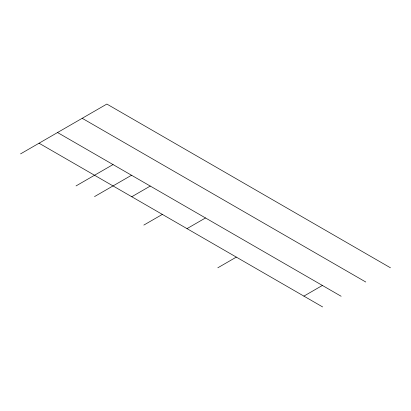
<?xml version="1.0" encoding="UTF-8"?>
<svg xmlns="http://www.w3.org/2000/svg" width="411" height="411" viewBox="0 0 411 411"><rect width="100%" height="100%" fill="white"/><g stroke="black" fill="none" stroke-linecap="round" stroke-linejoin="round"><path stroke-width="0.62" d="M20.55 153.889L106.86 104.06L390.45 267.787M76.035 185.921L113.025 164.57M94.53 196.602L131.52 175.245M131.767 196.746L150.262 186.065M143.85 225.074L162.345 214.398M187.005 228.634L205.5 217.958M217.83 267.787L236.325 257.111M303.893 296.12L322.388 285.445M82.2 118.296L365.79 282.023M57.54 132.532L341.13 296.264M39.045 143.213L322.635 306.94"/></g></svg>
